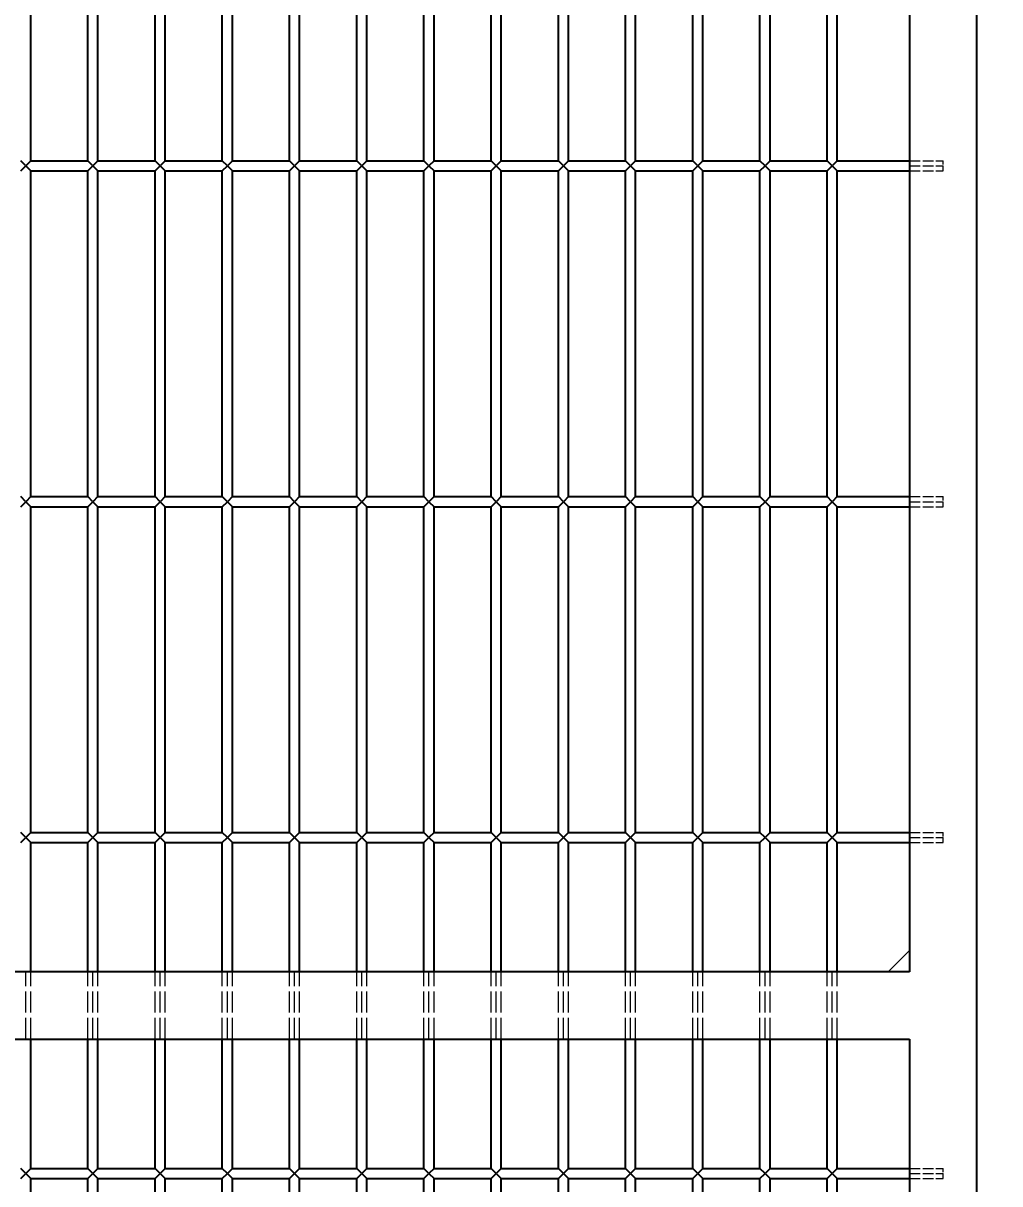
# Model space of a CAD drawing. Header units: millimetres. Extents: x 120 to 9117, y 110 to 4090.
# Drawn here: x 2661.5 to 2952.1, y 2463.9 to 2809.5 of the extents above; entities that cross this region are included whole.
import ezdxf

# ---------------------------------------------------------------- set-up
doc = ezdxf.new("R2010")
doc.units = ezdxf.units.MM
doc.header["$LTSCALE"] = 20
doc.linetypes.add('DASHED', pattern=[0.2067, 0.1654, -0.0413])
doc.layers.add('可见 (ISO)', color=7, linetype='Continuous', lineweight=25)
for name, color, linetype, lineweight, true_color in [('尺寸 (ISO)', 7, 'Continuous', 18, 0x008000), ('符号 (ISO)', 7, 'Continuous', 18, 0x008000), ('隐藏 (ISO)', 5, 'DASHED', 18, 0x0000ff)]:
    doc.layers.add(name, color=color, linetype=linetype, lineweight=lineweight, true_color=true_color)
doc.styles.add('最新国标', font='simfang.ttf')
doc.dimstyles.new('默认 (GB)', dxfattribs={"dimscale": 20, "dimtxt": 2.8, "dimasz": 2.5, "dimexe": 2, "dimexo": 1.5, "dimgap": 0.5, "dimtad": 1, "dimtoh": 1, "dimdsep": 46, "dimtxsty": '最新国标', "dimcen": 0.09, "dimdle": 10, "dimclrd": 256, "dimclre": 256, "dimclrt": 256, "dimaunit": 1, "dimadec": 3, "dimazin": 2, "dimtfac": 0.535714, "dimtdec": 3, "dimtmove": 0, "dimatfit": 3, "dimfxl": 0, "dimtolj": 1, "dimlwd": -1, "dimlwe": -1, "dimarcsym": 0})

# ---------------------------------------------------------------- blocks, each defined once
blk = doc.blocks.new('末端处理方式3')
at = {"layer": '符号 (ISO)'}
for p, q in [((145.947, 126.351), (146.264, 126.668)), ((146.264, 126.668), (146.264, 126.351)), ((146.264, 126.351), (145.947, 126.351))]:
    blk.add_line(p, q, dxfattribs=at)
at = {"layer": '符号 (ISO)', "flags": 128}
blk.add_lwpolyline([(146.264, 126.351), (146.264, 126.668), (145.947, 126.351), (146.264, 126.351)], dxfattribs=at)
at = {"layer": '符号 (ISO)'}
blk.add_solid([(146.264, 126.351), (146.264, 126.668), (145.947, 126.351), (146.264, 126.351)], dxfattribs=at)
blk = doc.blocks.new('_DotSmall')
at = {"color": 0, "linetype": 'ByBlock', "const_width": 0.5}
blk.add_lwpolyline([(-0.0625, 0, 1), (0.0625, 0, 1)], format="xyb", close=True, dxfattribs=at)
blk = doc.blocks.new('*D19')
at = {"layer": 'Defpoints', "color": 0, "transparency": 16777216}
for p in [(2463.78, 3027.01), (3212.36, 3027.01), (2460.78, 2007.01)]:
    blk.add_point(p, dxfattribs=at)
at = {"layer": '尺寸 (ISO)', "color": 116, "true_color": 0x00803f, "transparency": 16777216}
for p, q in [((2493.78, 3027.01), (3252.36, 3027.01)), ((3212.36, 2007.01), (3212.36, 2977.01)), ((2490.78, 2007.01), (3252.36, 2007.01))]:
    blk.add_line(p, q, dxfattribs=at)
blk.add_solid([(3204.02, 2977.01), (3220.69, 2977.01), (3212.36, 3027.01)], dxfattribs=at)
at = {"layer": '尺寸 (ISO)', "color": 116, "true_color": 0x00803f, "transparency": 16777216, "xscale": 50, "yscale": 50, "zscale": 50, "rotation": 270}
blk.add_blockref('_DotSmall', (3212.36, 2007.01), dxfattribs=at)
at = {"layer": '尺寸 (ISO)', "transparency": 16777216, "insert": (3174.04, 2542.11), "char_height": 56, "attachment_point": 5, "rotation": 90, "style": '最新国标'}
blk.add_mtext('\\A1;1020', dxfattribs=at)

msp = doc.modelspace()

# ---------------------------------------------------------------- linework, layer by layer
at = {"layer": '可见 (ISO)'}
for p, q in [((2945.28, 1997.011), (2945.28, 3037.011)), ((2925.28, 3017.011), (2925.28, 2527.011)), ((2663.78, 2768.511), (2663.78, 2865.511)), ((2680.78, 2768.511), (2680.78, 2865.511)), ((2683.78, 2768.511), (2683.78, 2865.511)), ((2700.78, 2768.511), (2700.78, 2865.511)), ((2703.78, 2768.511), (2703.78, 2865.511)), ((2720.78, 2768.511), (2720.78, 2865.511)), ((2723.78, 2768.511), (2723.78, 2865.511)), ((2740.78, 2768.511), (2740.78, 2865.511)), ((2743.78, 2768.511), (2743.78, 2865.511)), ((2760.78, 2768.511), (2760.78, 2865.511)), ((2763.78, 2768.511), (2763.78, 2865.511)), ((2780.78, 2768.511), (2780.78, 2865.511)), ((2783.78, 2768.511), (2783.78, 2865.511)), ((2800.78, 2768.511), (2800.78, 2865.511)), ((2803.78, 2768.511), (2803.78, 2865.511)), ((2820.78, 2768.511), (2820.78, 2865.511)), ((2823.78, 2768.511), (2823.78, 2865.511)), ((2840.78, 2768.511), (2840.78, 2865.511)), ((2843.78, 2768.511), (2843.78, 2865.511)), ((2860.78, 2768.511), (2860.78, 2865.511)), ((2863.78, 2768.511), (2863.78, 2865.511)), ((2880.78, 2768.511), (2880.78, 2865.511)), ((2883.78, 2768.511), (2883.78, 2865.511)), ((2900.78, 2768.511), (2900.78, 2865.511)), ((2903.78, 2768.511), (2903.78, 2865.511)), ((2662.28, 2767.011), (2660.78, 2768.511)), ((2663.78, 2768.511), (2662.28, 2767.011)), ((2663.78, 2768.511), (2680.78, 2768.511)), ((2682.28, 2767.011), (2680.78, 2768.511)), ((2683.78, 2768.511), (2682.28, 2767.011)), ((2683.78, 2768.511), (2700.78, 2768.511)), ((2702.28, 2767.011), (2700.78, 2768.511)), ((2703.78, 2768.511), (2702.28, 2767.011)), ((2703.78, 2768.511), (2720.78, 2768.511)), ((2722.28, 2767.011), (2720.78, 2768.511)), ((2723.78, 2768.511), (2722.28, 2767.011)), ((2723.78, 2768.511), (2740.78, 2768.511)), ((2742.28, 2767.011), (2740.78, 2768.511)), ((2743.78, 2768.511), (2742.28, 2767.011)), ((2743.78, 2768.511), (2760.78, 2768.511)), ((2762.28, 2767.011), (2760.78, 2768.511)), ((2763.78, 2768.511), (2762.28, 2767.011)), ((2763.78, 2768.511), (2780.78, 2768.511)), ((2782.28, 2767.011), (2780.78, 2768.511)), ((2783.78, 2768.511), (2782.28, 2767.011)), ((2783.78, 2768.511), (2800.78, 2768.511)), ((2802.28, 2767.011), (2800.78, 2768.511)), ((2803.78, 2768.511), (2802.28, 2767.011)), ((2803.78, 2768.511), (2820.78, 2768.511)), ((2822.28, 2767.011), (2820.78, 2768.511)), ((2823.78, 2768.511), (2822.28, 2767.011)), ((2823.78, 2768.511), (2840.78, 2768.511)), ((2842.28, 2767.011), (2840.78, 2768.511)), ((2843.78, 2768.511), (2842.28, 2767.011)), ((2843.78, 2768.511), (2860.78, 2768.511)), ((2862.28, 2767.011), (2860.78, 2768.511)), ((2863.78, 2768.511), (2862.28, 2767.011)), ((2863.78, 2768.511), (2880.78, 2768.511)), ((2882.28, 2767.011), (2880.78, 2768.511)), ((2883.78, 2768.511), (2882.28, 2767.011)), ((2883.78, 2768.511), (2900.78, 2768.511)), ((2902.28, 2767.011), (2900.78, 2768.511)), ((2903.78, 2768.511), (2902.28, 2767.011)), ((2903.78, 2768.511), (2925.28, 2768.511)), ((2660.78, 2765.511), (2662.28, 2767.011)), ((2662.28, 2767.011), (2663.78, 2765.511)), ((2663.78, 2765.511), (2680.78, 2765.511)), ((2663.78, 2668.511), (2663.78, 2765.511)), ((2680.78, 2765.511), (2682.28, 2767.011)), ((2680.78, 2668.511), (2680.78, 2765.511)), ((2682.28, 2767.011), (2683.78, 2765.511)), ((2683.78, 2765.511), (2700.78, 2765.511)), ((2683.78, 2668.511), (2683.78, 2765.511)), ((2700.78, 2765.511), (2702.28, 2767.011)), ((2700.78, 2668.511), (2700.78, 2765.511)), ((2702.28, 2767.011), (2703.78, 2765.511)), ((2703.78, 2765.511), (2720.78, 2765.511)), ((2703.78, 2668.511), (2703.78, 2765.511)), ((2720.78, 2765.511), (2722.28, 2767.011)), ((2720.78, 2668.511), (2720.78, 2765.511)), ((2722.28, 2767.011), (2723.78, 2765.511)), ((2723.78, 2765.511), (2740.78, 2765.511)), ((2723.78, 2668.511), (2723.78, 2765.511)), ((2740.78, 2765.511), (2742.28, 2767.011)), ((2740.78, 2668.511), (2740.78, 2765.511)), ((2742.28, 2767.011), (2743.78, 2765.511)), ((2743.78, 2765.511), (2760.78, 2765.511)), ((2743.78, 2668.511), (2743.78, 2765.511)), ((2760.78, 2765.511), (2762.28, 2767.011)), ((2760.78, 2668.511), (2760.78, 2765.511)), ((2762.28, 2767.011), (2763.78, 2765.511)), ((2763.78, 2765.511), (2780.78, 2765.511)), ((2763.78, 2668.511), (2763.78, 2765.511)), ((2780.78, 2765.511), (2782.28, 2767.011)), ((2780.78, 2668.511), (2780.78, 2765.511)), ((2782.28, 2767.011), (2783.78, 2765.511)), ((2783.78, 2765.511), (2800.78, 2765.511)), ((2783.78, 2668.511), (2783.78, 2765.511)), ((2800.78, 2765.511), (2802.28, 2767.011)), ((2800.78, 2668.511), (2800.78, 2765.511)), ((2802.28, 2767.011), (2803.78, 2765.511)), ((2803.78, 2765.511), (2820.78, 2765.511)), ((2803.78, 2668.511), (2803.78, 2765.511)), ((2820.78, 2765.511), (2822.28, 2767.011)), ((2820.78, 2668.511), (2820.78, 2765.511)), ((2822.28, 2767.011), (2823.78, 2765.511)), ((2823.78, 2765.511), (2840.78, 2765.511)), ((2823.78, 2668.511), (2823.78, 2765.511)), ((2840.78, 2765.511), (2842.28, 2767.011)), ((2840.78, 2668.511), (2840.78, 2765.511)), ((2842.28, 2767.011), (2843.78, 2765.511)), ((2843.78, 2765.511), (2860.78, 2765.511)), ((2843.78, 2668.511), (2843.78, 2765.511)), ((2860.78, 2765.511), (2862.28, 2767.011)), ((2860.78, 2668.511), (2860.78, 2765.511)), ((2862.28, 2767.011), (2863.78, 2765.511)), ((2863.78, 2765.511), (2880.78, 2765.511)), ((2863.78, 2668.511), (2863.78, 2765.511)), ((2880.78, 2765.511), (2882.28, 2767.011)), ((2880.78, 2668.511), (2880.78, 2765.511)), ((2882.28, 2767.011), (2883.78, 2765.511)), ((2883.78, 2765.511), (2900.78, 2765.511)), ((2883.78, 2668.511), (2883.78, 2765.511)), ((2900.78, 2765.511), (2902.28, 2767.011)), ((2900.78, 2668.511), (2900.78, 2765.511)), ((2902.28, 2767.011), (2903.78, 2765.511)), ((2903.78, 2765.511), (2925.28, 2765.511)), ((2903.78, 2668.511), (2903.78, 2765.511)), ((2662.28, 2667.011), (2660.78, 2668.511)), ((2663.78, 2668.511), (2662.28, 2667.011)), ((2663.78, 2668.511), (2680.78, 2668.511)), ((2682.28, 2667.011), (2680.78, 2668.511)), ((2683.78, 2668.511), (2682.28, 2667.011)), ((2683.78, 2668.511), (2700.78, 2668.511)), ((2702.28, 2667.011), (2700.78, 2668.511)), ((2703.78, 2668.511), (2702.28, 2667.011)), ((2703.78, 2668.511), (2720.78, 2668.511)), ((2722.28, 2667.011), (2720.78, 2668.511)), ((2723.78, 2668.511), (2722.28, 2667.011)), ((2723.78, 2668.511), (2740.78, 2668.511)), ((2742.28, 2667.011), (2740.78, 2668.511)), ((2743.78, 2668.511), (2742.28, 2667.011)), ((2743.78, 2668.511), (2760.78, 2668.511)), ((2762.28, 2667.011), (2760.78, 2668.511)), ((2763.78, 2668.511), (2762.28, 2667.011)), ((2763.78, 2668.511), (2780.78, 2668.511)), ((2782.28, 2667.011), (2780.78, 2668.511)), ((2783.78, 2668.511), (2782.28, 2667.011)), ((2783.78, 2668.511), (2800.78, 2668.511)), ((2802.28, 2667.011), (2800.78, 2668.511)), ((2803.78, 2668.511), (2802.28, 2667.011)), ((2803.78, 2668.511), (2820.78, 2668.511)), ((2822.28, 2667.011), (2820.78, 2668.511)), ((2823.78, 2668.511), (2822.28, 2667.011)), ((2823.78, 2668.511), (2840.78, 2668.511)), ((2842.28, 2667.011), (2840.78, 2668.511)), ((2843.78, 2668.511), (2842.28, 2667.011)), ((2843.78, 2668.511), (2860.78, 2668.511)), ((2862.28, 2667.011), (2860.78, 2668.511)), ((2863.78, 2668.511), (2862.28, 2667.011)), ((2863.78, 2668.511), (2880.78, 2668.511)), ((2882.28, 2667.011), (2880.78, 2668.511)), ((2883.78, 2668.511), (2882.28, 2667.011)), ((2883.78, 2668.511), (2900.78, 2668.511)), ((2902.28, 2667.011), (2900.78, 2668.511)), ((2903.78, 2668.511), (2902.28, 2667.011)), ((2903.78, 2668.511), (2925.28, 2668.511)), ((2660.78, 2665.511), (2662.28, 2667.011)), ((2662.28, 2667.011), (2663.78, 2665.511)), ((2663.78, 2665.511), (2680.78, 2665.511)), ((2663.78, 2568.511), (2663.78, 2665.511)), ((2680.78, 2665.511), (2682.28, 2667.011)), ((2680.78, 2568.511), (2680.78, 2665.511)), ((2682.28, 2667.011), (2683.78, 2665.511)), ((2683.78, 2665.511), (2700.78, 2665.511)), ((2683.78, 2568.511), (2683.78, 2665.511)), ((2700.78, 2665.511), (2702.28, 2667.011)), ((2700.78, 2568.511), (2700.78, 2665.511)), ((2702.28, 2667.011), (2703.78, 2665.511)), ((2703.78, 2665.511), (2720.78, 2665.511)), ((2703.78, 2568.511), (2703.78, 2665.511)), ((2720.78, 2665.511), (2722.28, 2667.011)), ((2720.78, 2568.511), (2720.78, 2665.511)), ((2722.28, 2667.011), (2723.78, 2665.511)), ((2723.78, 2665.511), (2740.78, 2665.511)), ((2723.78, 2568.511), (2723.78, 2665.511)), ((2740.78, 2665.511), (2742.28, 2667.011)), ((2740.78, 2568.511), (2740.78, 2665.511)), ((2742.28, 2667.011), (2743.78, 2665.511)), ((2743.78, 2665.511), (2760.78, 2665.511)), ((2743.78, 2568.511), (2743.78, 2665.511)), ((2760.78, 2665.511), (2762.28, 2667.011)), ((2760.78, 2568.511), (2760.78, 2665.511)), ((2762.28, 2667.011), (2763.78, 2665.511)), ((2763.78, 2665.511), (2780.78, 2665.511)), ((2763.78, 2568.511), (2763.78, 2665.511)), ((2780.78, 2665.511), (2782.28, 2667.011)), ((2780.78, 2568.511), (2780.78, 2665.511)), ((2782.28, 2667.011), (2783.78, 2665.511)), ((2783.78, 2665.511), (2800.78, 2665.511)), ((2783.78, 2568.511), (2783.78, 2665.511)), ((2800.78, 2665.511), (2802.28, 2667.011)), ((2800.78, 2568.511), (2800.78, 2665.511)), ((2802.28, 2667.011), (2803.78, 2665.511)), ((2803.78, 2665.511), (2820.78, 2665.511)), ((2803.78, 2568.511), (2803.78, 2665.511)), ((2820.78, 2665.511), (2822.28, 2667.011)), ((2820.78, 2568.511), (2820.78, 2665.511)), ((2822.28, 2667.011), (2823.78, 2665.511)), ((2823.78, 2665.511), (2840.78, 2665.511)), ((2823.78, 2568.511), (2823.78, 2665.511)), ((2840.78, 2665.511), (2842.28, 2667.011)), ((2840.78, 2568.511), (2840.78, 2665.511)), ((2842.28, 2667.011), (2843.78, 2665.511)), ((2843.78, 2665.511), (2860.78, 2665.511)), ((2843.78, 2568.511), (2843.78, 2665.511)), ((2860.78, 2665.511), (2862.28, 2667.011)), ((2860.78, 2568.511), (2860.78, 2665.511)), ((2862.28, 2667.011), (2863.78, 2665.511)), ((2863.78, 2665.511), (2880.78, 2665.511)), ((2863.78, 2568.511), (2863.78, 2665.511)), ((2880.78, 2665.511), (2882.28, 2667.011)), ((2880.78, 2568.511), (2880.78, 2665.511)), ((2882.28, 2667.011), (2883.78, 2665.511)), ((2883.78, 2665.511), (2900.78, 2665.511)), ((2883.78, 2568.511), (2883.78, 2665.511)), ((2900.78, 2665.511), (2902.28, 2667.011)), ((2900.78, 2568.511), (2900.78, 2665.511)), ((2902.28, 2667.011), (2903.78, 2665.511)), ((2903.78, 2665.511), (2925.28, 2665.511)), ((2903.78, 2568.511), (2903.78, 2665.511)), ((2662.28, 2567.011), (2660.78, 2568.511)), ((2663.78, 2568.511), (2662.28, 2567.011)), ((2663.78, 2568.511), (2680.78, 2568.511)), ((2682.28, 2567.011), (2680.78, 2568.511)), ((2683.78, 2568.511), (2682.28, 2567.011)), ((2683.78, 2568.511), (2700.78, 2568.511)), ((2702.28, 2567.011), (2700.78, 2568.511)), ((2703.78, 2568.511), (2702.28, 2567.011)), ((2703.78, 2568.511), (2720.78, 2568.511)), ((2722.28, 2567.011), (2720.78, 2568.511)), ((2723.78, 2568.511), (2722.28, 2567.011)), ((2723.78, 2568.511), (2740.78, 2568.511)), ((2742.28, 2567.011), (2740.78, 2568.511)), ((2743.78, 2568.511), (2742.28, 2567.011)), ((2743.78, 2568.511), (2760.78, 2568.511)), ((2762.28, 2567.011), (2760.78, 2568.511)), ((2763.78, 2568.511), (2762.28, 2567.011)), ((2763.78, 2568.511), (2780.78, 2568.511)), ((2782.28, 2567.011), (2780.78, 2568.511)), ((2783.78, 2568.511), (2782.28, 2567.011)), ((2783.78, 2568.511), (2800.78, 2568.511)), ((2802.28, 2567.011), (2800.78, 2568.511)), ((2803.78, 2568.511), (2802.28, 2567.011)), ((2803.78, 2568.511), (2820.78, 2568.511)), ((2822.28, 2567.011), (2820.78, 2568.511)), ((2823.78, 2568.511), (2822.28, 2567.011)), ((2823.78, 2568.511), (2840.78, 2568.511)), ((2842.28, 2567.011), (2840.78, 2568.511)), ((2843.78, 2568.511), (2842.28, 2567.011)), ((2843.78, 2568.511), (2860.78, 2568.511)), ((2862.28, 2567.011), (2860.78, 2568.511)), ((2863.78, 2568.511), (2862.28, 2567.011)), ((2863.78, 2568.511), (2880.78, 2568.511)), ((2882.28, 2567.011), (2880.78, 2568.511)), ((2883.78, 2568.511), (2882.28, 2567.011)), ((2883.78, 2568.511), (2900.78, 2568.511)), ((2902.28, 2567.011), (2900.78, 2568.511)), ((2903.78, 2568.511), (2902.28, 2567.011)), ((2903.78, 2568.511), (2925.28, 2568.511)), ((2660.78, 2565.511), (2662.28, 2567.011)), ((2662.28, 2567.011), (2663.78, 2565.511)), ((2663.78, 2565.511), (2680.78, 2565.511)), ((2663.78, 2527.011), (2663.78, 2565.511)), ((2680.78, 2565.511), (2682.28, 2567.011)), ((2680.78, 2527.011), (2680.78, 2565.511)), ((2682.28, 2567.011), (2683.78, 2565.511)), ((2683.78, 2565.511), (2700.78, 2565.511)), ((2683.78, 2527.011), (2683.78, 2565.511)), ((2700.78, 2565.511), (2702.28, 2567.011)), ((2700.78, 2527.011), (2700.78, 2565.511)), ((2702.28, 2567.011), (2703.78, 2565.511)), ((2703.78, 2565.511), (2720.78, 2565.511)), ((2703.78, 2527.011), (2703.78, 2565.511)), ((2720.78, 2565.511), (2722.28, 2567.011)), ((2720.78, 2527.011), (2720.78, 2565.511)), ((2722.28, 2567.011), (2723.78, 2565.511)), ((2723.78, 2565.511), (2740.78, 2565.511)), ((2723.78, 2527.011), (2723.78, 2565.511)), ((2740.78, 2565.511), (2742.28, 2567.011)), ((2740.78, 2527.011), (2740.78, 2565.511)), ((2742.28, 2567.011), (2743.78, 2565.511)), ((2743.78, 2565.511), (2760.78, 2565.511)), ((2743.78, 2527.011), (2743.78, 2565.511)), ((2760.78, 2565.511), (2762.28, 2567.011)), ((2760.78, 2527.011), (2760.78, 2565.511)), ((2762.28, 2567.011), (2763.78, 2565.511)), ((2763.78, 2565.511), (2780.78, 2565.511)), ((2763.78, 2527.011), (2763.78, 2565.511)), ((2780.78, 2565.511), (2782.28, 2567.011)), ((2780.78, 2527.011), (2780.78, 2565.511)), ((2782.28, 2567.011), (2783.78, 2565.511)), ((2783.78, 2565.511), (2800.78, 2565.511)), ((2783.78, 2527.011), (2783.78, 2565.511)), ((2800.78, 2565.511), (2802.28, 2567.011)), ((2800.78, 2527.011), (2800.78, 2565.511)), ((2802.28, 2567.011), (2803.78, 2565.511)), ((2803.78, 2565.511), (2820.78, 2565.511)), ((2803.78, 2527.011), (2803.78, 2565.511)), ((2820.78, 2565.511), (2822.28, 2567.011)), ((2820.78, 2527.011), (2820.78, 2565.511)), ((2822.28, 2567.011), (2823.78, 2565.511)), ((2823.78, 2565.511), (2840.78, 2565.511)), ((2823.78, 2527.011), (2823.78, 2565.511)), ((2840.78, 2565.511), (2842.28, 2567.011)), ((2840.78, 2527.011), (2840.78, 2565.511)), ((2842.28, 2567.011), (2843.78, 2565.511)), ((2843.78, 2565.511), (2860.78, 2565.511)), ((2843.78, 2527.011), (2843.78, 2565.511)), ((2860.78, 2565.511), (2862.28, 2567.011)), ((2860.78, 2527.011), (2860.78, 2565.511)), ((2862.28, 2567.011), (2863.78, 2565.511)), ((2863.78, 2565.511), (2880.78, 2565.511)), ((2863.78, 2527.011), (2863.78, 2565.511)), ((2880.78, 2565.511), (2882.28, 2567.011)), ((2880.78, 2527.011), (2880.78, 2565.511)), ((2882.28, 2567.011), (2883.78, 2565.511)), ((2883.78, 2565.511), (2900.78, 2565.511)), ((2883.78, 2527.011), (2883.78, 2565.511)), ((2900.78, 2565.511), (2902.28, 2567.011)), ((2900.78, 2527.011), (2900.78, 2565.511)), ((2902.28, 2567.011), (2903.78, 2565.511)), ((2903.78, 2565.511), (2925.28, 2565.511)), ((2903.78, 2527.011), (2903.78, 2565.511)), ((2925.28, 2527.011), (1915.28, 2527.011)), ((1915.28, 2507.011), (2925.28, 2507.011)), ((2663.78, 2468.511), (2663.78, 2507.011)), ((2680.78, 2468.511), (2680.78, 2507.011)), ((2683.78, 2468.511), (2683.78, 2507.011)), ((2700.78, 2468.511), (2700.78, 2507.011)), ((2703.78, 2468.511), (2703.78, 2507.011)), ((2720.78, 2468.511), (2720.78, 2507.011)), ((2723.78, 2468.511), (2723.78, 2507.011)), ((2740.78, 2468.511), (2740.78, 2507.011)), ((2743.78, 2468.511), (2743.78, 2507.011)), ((2760.78, 2468.511), (2760.78, 2507.011)), ((2763.78, 2468.511), (2763.78, 2507.011)), ((2780.78, 2468.511), (2780.78, 2507.011)), ((2783.78, 2468.511), (2783.78, 2507.011)), ((2800.78, 2468.511), (2800.78, 2507.011)), ((2803.78, 2468.511), (2803.78, 2507.011)), ((2820.78, 2468.511), (2820.78, 2507.011)), ((2823.78, 2468.511), (2823.78, 2507.011)), ((2840.78, 2468.511), (2840.78, 2507.011)), ((2843.78, 2468.511), (2843.78, 2507.011)), ((2860.78, 2468.511), (2860.78, 2507.011)), ((2863.78, 2468.511), (2863.78, 2507.011)), ((2880.78, 2468.511), (2880.78, 2507.011)), ((2883.78, 2468.511), (2883.78, 2507.011)), ((2900.78, 2468.511), (2900.78, 2507.011)), ((2903.78, 2468.511), (2903.78, 2507.011)), ((2925.28, 2507.011), (2925.28, 2017.011)), ((2662.28, 2467.011), (2660.78, 2468.511)), ((2663.78, 2468.511), (2662.28, 2467.011)), ((2663.78, 2468.511), (2680.78, 2468.511)), ((2682.28, 2467.011), (2680.78, 2468.511)), ((2683.78, 2468.511), (2682.28, 2467.011)), ((2683.78, 2468.511), (2700.78, 2468.511)), ((2702.28, 2467.011), (2700.78, 2468.511)), ((2703.78, 2468.511), (2702.28, 2467.011)), ((2703.78, 2468.511), (2720.78, 2468.511)), ((2722.28, 2467.011), (2720.78, 2468.511)), ((2723.78, 2468.511), (2722.28, 2467.011)), ((2723.78, 2468.511), (2740.78, 2468.511)), ((2742.28, 2467.011), (2740.78, 2468.511)), ((2743.78, 2468.511), (2742.28, 2467.011)), ((2743.78, 2468.511), (2760.78, 2468.511)), ((2762.28, 2467.011), (2760.78, 2468.511)), ((2763.78, 2468.511), (2762.28, 2467.011)), ((2763.78, 2468.511), (2780.78, 2468.511)), ((2782.28, 2467.011), (2780.78, 2468.511)), ((2783.78, 2468.511), (2782.28, 2467.011)), ((2783.78, 2468.511), (2800.78, 2468.511)), ((2802.28, 2467.011), (2800.78, 2468.511)), ((2803.78, 2468.511), (2802.28, 2467.011)), ((2803.78, 2468.511), (2820.78, 2468.511)), ((2822.28, 2467.011), (2820.78, 2468.511)), ((2823.78, 2468.511), (2822.28, 2467.011)), ((2823.78, 2468.511), (2840.78, 2468.511)), ((2842.28, 2467.011), (2840.78, 2468.511)), ((2843.78, 2468.511), (2842.28, 2467.011)), ((2843.78, 2468.511), (2860.78, 2468.511)), ((2862.28, 2467.011), (2860.78, 2468.511)), ((2863.78, 2468.511), (2862.28, 2467.011)), ((2863.78, 2468.511), (2880.78, 2468.511)), ((2882.28, 2467.011), (2880.78, 2468.511)), ((2883.78, 2468.511), (2882.28, 2467.011)), ((2883.78, 2468.511), (2900.78, 2468.511)), ((2902.28, 2467.011), (2900.78, 2468.511)), ((2903.78, 2468.511), (2902.28, 2467.011)), ((2903.78, 2468.511), (2925.28, 2468.511)), ((2660.78, 2465.511), (2662.28, 2467.011)), ((2662.28, 2467.011), (2663.78, 2465.511)), ((2663.78, 2465.511), (2680.78, 2465.511)), ((2663.78, 2368.511), (2663.78, 2465.511)), ((2680.78, 2465.511), (2682.28, 2467.011)), ((2680.78, 2368.511), (2680.78, 2465.511)), ((2682.28, 2467.011), (2683.78, 2465.511)), ((2683.78, 2465.511), (2700.78, 2465.511)), ((2683.78, 2368.511), (2683.78, 2465.511)), ((2700.78, 2465.511), (2702.28, 2467.011)), ((2700.78, 2368.511), (2700.78, 2465.511)), ((2702.28, 2467.011), (2703.78, 2465.511)), ((2703.78, 2465.511), (2720.78, 2465.511)), ((2703.78, 2368.511), (2703.78, 2465.511)), ((2720.78, 2465.511), (2722.28, 2467.011)), ((2720.78, 2368.511), (2720.78, 2465.511)), ((2722.28, 2467.011), (2723.78, 2465.511)), ((2723.78, 2465.511), (2740.78, 2465.511)), ((2723.78, 2368.511), (2723.78, 2465.511)), ((2740.78, 2465.511), (2742.28, 2467.011)), ((2740.78, 2368.511), (2740.78, 2465.511)), ((2742.28, 2467.011), (2743.78, 2465.511)), ((2743.78, 2465.511), (2760.78, 2465.511)), ((2743.78, 2368.511), (2743.78, 2465.511)), ((2760.78, 2465.511), (2762.28, 2467.011)), ((2760.78, 2368.511), (2760.78, 2465.511)), ((2762.28, 2467.011), (2763.78, 2465.511)), ((2763.78, 2465.511), (2780.78, 2465.511)), ((2763.78, 2368.511), (2763.78, 2465.511)), ((2780.78, 2465.511), (2782.28, 2467.011)), ((2780.78, 2368.511), (2780.78, 2465.511)), ((2782.28, 2467.011), (2783.78, 2465.511)), ((2783.78, 2465.511), (2800.78, 2465.511)), ((2783.78, 2368.511), (2783.78, 2465.511)), ((2800.78, 2465.511), (2802.28, 2467.011)), ((2800.78, 2368.511), (2800.78, 2465.511)), ((2802.28, 2467.011), (2803.78, 2465.511)), ((2803.78, 2465.511), (2820.78, 2465.511)), ((2803.78, 2368.511), (2803.78, 2465.511)), ((2820.78, 2465.511), (2822.28, 2467.011)), ((2820.78, 2368.511), (2820.78, 2465.511)), ((2822.28, 2467.011), (2823.78, 2465.511)), ((2823.78, 2465.511), (2840.78, 2465.511)), ((2823.78, 2368.511), (2823.78, 2465.511)), ((2840.78, 2465.511), (2842.28, 2467.011)), ((2840.78, 2368.511), (2840.78, 2465.511)), ((2842.28, 2467.011), (2843.78, 2465.511)), ((2843.78, 2465.511), (2860.78, 2465.511)), ((2843.78, 2368.511), (2843.78, 2465.511)), ((2860.78, 2465.511), (2862.28, 2467.011)), ((2860.78, 2368.511), (2860.78, 2465.511)), ((2862.28, 2467.011), (2863.78, 2465.511)), ((2863.78, 2465.511), (2880.78, 2465.511)), ((2863.78, 2368.511), (2863.78, 2465.511)), ((2880.78, 2465.511), (2882.28, 2467.011)), ((2880.78, 2368.511), (2880.78, 2465.511)), ((2882.28, 2467.011), (2883.78, 2465.511)), ((2883.78, 2465.511), (2900.78, 2465.511)), ((2883.78, 2368.511), (2883.78, 2465.511)), ((2900.78, 2465.511), (2902.28, 2467.011)), ((2900.78, 2368.511), (2900.78, 2465.511)), ((2902.28, 2467.011), (2903.78, 2465.511)), ((2903.78, 2465.511), (2925.28, 2465.511)), ((2903.78, 2368.511), (2903.78, 2465.511))]:
    msp.add_line(p, q, dxfattribs=at)
at = {"layer": '隐藏 (ISO)', "ltscale": 0.952248}
for p, q in [((2925.28, 2768.511), (2935.28, 2768.511)), ((2925.28, 2767.011), (2935.28, 2767.011)), ((2925.28, 2765.511), (2935.28, 2765.511)), ((2925.28, 2668.511), (2935.28, 2668.511)), ((2925.28, 2667.011), (2935.28, 2667.011)), ((2925.28, 2665.511), (2935.28, 2665.511)), ((2925.28, 2568.511), (2935.28, 2568.511)), ((2925.28, 2567.011), (2935.28, 2567.011)), ((2925.28, 2565.511), (2935.28, 2565.511)), ((2925.28, 2468.511), (2935.28, 2468.511)), ((2925.28, 2467.011), (2935.28, 2467.011)), ((2925.28, 2465.511), (2935.28, 2465.511))]:
    msp.add_line(p, q, dxfattribs=at)
at = {"layer": '隐藏 (ISO)', "ltscale": 0.448684}
for p, q in [((2935.28, 2765.511), (2935.28, 2768.511)), ((2935.28, 2665.511), (2935.28, 2668.511)), ((2935.28, 2565.511), (2935.28, 2568.511)), ((2935.28, 2465.511), (2935.28, 2468.511))]:
    msp.add_line(p, q, dxfattribs=at)
at = {"layer": '隐藏 (ISO)', "ltscale": 1.904597}
for p, q in [((2662.28, 2507.011), (2662.28, 2527.011)), ((2663.78, 2507.011), (2663.78, 2527.011)), ((2680.78, 2507.011), (2680.78, 2527.011)), ((2682.28, 2507.011), (2682.28, 2527.011)), ((2683.78, 2507.011), (2683.78, 2527.011)), ((2700.78, 2507.011), (2700.78, 2527.011)), ((2702.28, 2507.011), (2702.28, 2527.011)), ((2703.78, 2507.011), (2703.78, 2527.011)), ((2720.78, 2507.011), (2720.78, 2527.011)), ((2722.28, 2507.011), (2722.28, 2527.011)), ((2723.78, 2507.011), (2723.78, 2527.011)), ((2740.78, 2507.011), (2740.78, 2527.011)), ((2742.28, 2507.011), (2742.28, 2527.011)), ((2743.78, 2507.011), (2743.78, 2527.011)), ((2760.78, 2507.011), (2760.78, 2527.011)), ((2762.28, 2507.011), (2762.28, 2527.011)), ((2763.78, 2507.011), (2763.78, 2527.011)), ((2780.78, 2507.011), (2780.78, 2527.011)), ((2782.28, 2507.011), (2782.28, 2527.011)), ((2783.78, 2507.011), (2783.78, 2527.011)), ((2800.78, 2507.011), (2800.78, 2527.011)), ((2802.28, 2507.011), (2802.28, 2527.011)), ((2803.78, 2507.011), (2803.78, 2527.011)), ((2820.78, 2507.011), (2820.78, 2527.011)), ((2822.28, 2507.011), (2822.28, 2527.011)), ((2823.78, 2507.011), (2823.78, 2527.011)), ((2840.78, 2507.011), (2840.78, 2527.011)), ((2842.28, 2507.011), (2842.28, 2527.011)), ((2843.78, 2507.011), (2843.78, 2527.011)), ((2860.78, 2507.011), (2860.78, 2527.011)), ((2862.28, 2507.011), (2862.28, 2527.011)), ((2863.78, 2507.011), (2863.78, 2527.011)), ((2880.78, 2507.011), (2880.78, 2527.011)), ((2882.28, 2507.011), (2882.28, 2527.011)), ((2883.78, 2507.011), (2883.78, 2527.011)), ((2900.78, 2507.011), (2900.78, 2527.011)), ((2902.28, 2507.011), (2902.28, 2527.011)), ((2903.78, 2507.011), (2903.78, 2527.011))]:
    msp.add_line(p, q, dxfattribs=at)

# ---------------------------------------------------------------- block references
at = {"layer": '符号 (ISO)', "xscale": 20, "yscale": 20, "zscale": 20}
msp.add_blockref('末端处理方式3', (0, 0), dxfattribs=at)

# ---------------------------------------------------------------- dimensions: what is measured, and where the dimension line sits
at = {"layer": '尺寸 (ISO)', "color": 116, "true_color": 0x00803f}
dim = msp.add_linear_dim(base=(3212.355, 3027.011), p1=(2460.78, 2007.011), p2=(2463.78, 3027.011), angle=90, dimstyle='默认 (GB)', override={"dimgap": 0.5, "dimtoh": 0, "dimdec": 2, "dimblk1": 'DotSmall', "dimsah": 1, "dimdle": 0, "dimtol": 0, "dimlim": 0, "dimtp": 0, "dimtm": 0, "dimtdec": 3, "dimtofl": 0, "dimatfit": 1}, dxfattribs=at)
dim.commit()
dim.dimension.update_dxf_attribs({"geometry": '*D19', "text_midpoint": (3212.355, 2542.113), "dimtype": 160})

doc.saveas('drawing.dxf')
